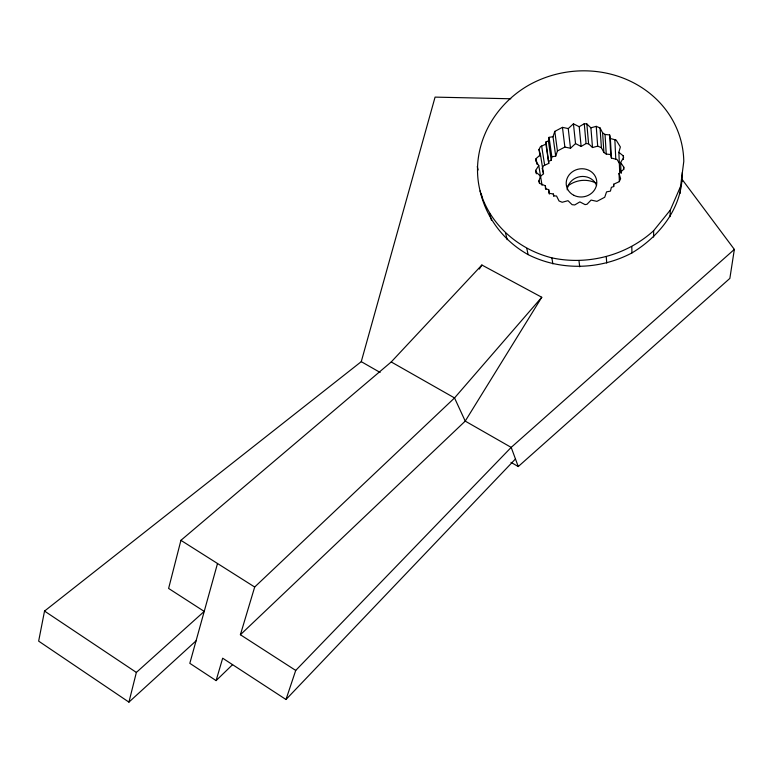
<?xml version="1.0" encoding="UTF-8"?>
<svg xmlns="http://www.w3.org/2000/svg" width="773" height="773" viewBox="0 0 773 773"><rect width="100%" height="100%" fill="white"/><g stroke="black" fill="none" stroke-linecap="round" stroke-linejoin="round"><path stroke-width="1.16" d="M653.581 237.06L653.658 230.683L670.297 210.092L680.559 186.448L683.786 161.451A103.563 94.683 -10.4 0 0 529.437 84.788C492.256 105.64 469.578 148.58 480.081 190.941C486.246 217.976 503.919 241.137 528.114 254.617C560.609 270.985 599.925 269.874 631.956 252.916C658.103 237.195 679.979 210.614 681.999 179.268L734.35 249.408L729.857 278.406L518.258 466.544L510.992 462.37M670.036 216.682L670.297 210.092M579.199 126.724L584.262 123.719L586.852 123.96L590.901 127.816L596.234 126.347L600.061 127.96L602.631 132.879L605.037 134.444L609.655 134.956L610.361 138.522L616.129 140.039L620.361 146.967L618.864 152.329L623.318 155.914L623.618 157.673L620.593 162.504L623.782 167.123L623.444 169.548L619.038 173.432L620.622 178.756L619.154 181.723L613.675 184.225L613.559 186.612L611.395 187.308L610.428 191.134L606.563 191.859L604.708 197.26L596.93 201.357L591.074 200.081L586.987 204.285L585.055 204.603L579.866 201.898L574.726 204.951L572.097 204.681L568.02 200.69L562.193 202.265L559.034 200.97L556.531 195.984L554.019 195.927L553.323 193.994L549.207 193.318L548.646 189.578L545.477 188.844L545.361 185.781L539.883 183.501L538.936 180.843L540.53 176.138L535.969 172.06L535.718 170.34L538.771 165.528L535.708 160.958L536.085 158.562L540.472 154.726L539.003 149.498L540.482 146.58L545.883 144.126L546.028 141.817L548.405 140.995L549.043 137.352L553.014 136.705L554.792 131.391L562.454 127.361L568.242 128.579L573.431 123.796L579.199 126.724L581.141 146.464L586.06 143.546L588.582 143.788L592.505 147.546L597.693 146.136L601.404 147.711L603.897 152.513L606.235 154.04L610.728 154.552L611.414 158.03L617.018 159.518L619.502 163.393M680.192 193.269L680.559 186.448M681.863 181.636L682.385 172.311M542.095 168.591L543.535 165.76L548.782 163.364L546.028 141.817M548.917 161.122L551.226 160.32L551.845 156.774L549.043 137.352M510.769 98.77L435.073 97.118L361.262 361.658L44.525 611.076L38.65 641.136L128.927 702.126L196.062 640.836M128.927 702.126L136.367 672.423L204.217 611.414L168.611 588.437L180.921 540.337L391.225 361.957L481.879 265.023L541.767 297.257L465.23 421.111L240.393 634.739L295.721 670.423L285.991 699.507L222.672 658.2L216.092 680.607L189.82 663.321L217.513 563.498M621.405 172.901L619.675 171.5L620.255 169.413M240.393 634.739L254.684 587.026L454.534 397.94L541.767 297.257M551.845 156.774L555.71 156.146L557.43 150.967L554.792 131.391M479.328 269.091L481.879 265.023M285.991 699.507L515.456 458.969M295.721 670.423L511.185 447.393L734.35 249.408M216.092 680.607L232.557 664.674M557.43 150.967L564.87 147.063L570.493 148.252L575.527 143.594L573.431 123.796M540.124 176.688L543.535 173.703L540.472 154.726M480.081 190.941C489.618 224.537 518.412 249.466 551.845 257.853C587.818 265.583 626.401 255.515 653.658 230.683M575.527 143.594L581.141 146.464M391.225 361.957L454.534 397.94L465.23 421.111L511.185 447.393L518.258 466.544M361.262 361.658L380.123 372.451M180.921 540.337L254.684 587.026M44.525 611.076L136.367 672.423M542.385 169.616L543.535 173.703M477.25 166.553L478.158 169.992M489.734 213.754L491.415 220.189M505.639 233.407L507.165 239.669M526.819 248.481L528.114 254.617M535.718 170.34L536.317 173.819M538.936 180.843L539.322 183.133M551.845 257.853L552.879 263.912M536.085 158.562L537.08 164.456M538.771 165.528L542.066 185.356M539.003 149.498L540.095 156.233M545.361 185.781L545.912 189.192M541.641 146.058L544.656 165.248M548.646 189.578L549.352 194.1M545.883 144.126L548.782 163.364M553.323 193.994L553.661 196.245M548.405 140.995L551.226 160.32M553.014 136.705L555.71 156.146M578.977 260.772L579.721 266.82M562.454 127.361L564.87 147.063M481.463 194.139L481.859 197.588M568.242 128.579L570.493 148.252M584.262 123.719L586.06 143.546M586.852 123.96L588.582 143.788M590.901 127.816L592.505 147.546M606.283 256.974L606.728 263.071M596.234 126.347L597.693 146.136M600.061 127.96L601.404 147.711M602.631 132.879L603.897 152.513M605.037 134.444L606.235 154.04M610.361 138.522L611.414 158.03M609.655 134.956L610.728 154.552M613.675 184.225L613.801 186.515M614.864 139.71L615.781 159.19M618.864 152.329L619.675 171.5M619.038 173.432L619.386 181.587M620.593 162.504L621.019 173.152M623.318 155.914L623.444 159.499M623.782 167.123L623.869 169.471M631.792 246.703L631.956 252.916M567.198 189.81A15.151 13.933 -10 0 1 580.378 176.611A15.151 13.933 -10 0 1 596.601 185.568M567.865 185.993A24.736 22.804 -9.8 0 1 595.973 183.085M573.817 195.289A15.334 14.078 -10.2 0 0 596.795 182.476A15.334 14.078 -10.2 0 0 573.875 170.843A15.334 14.078 -10.2 0 0 573.817 195.289"/></g></svg>
